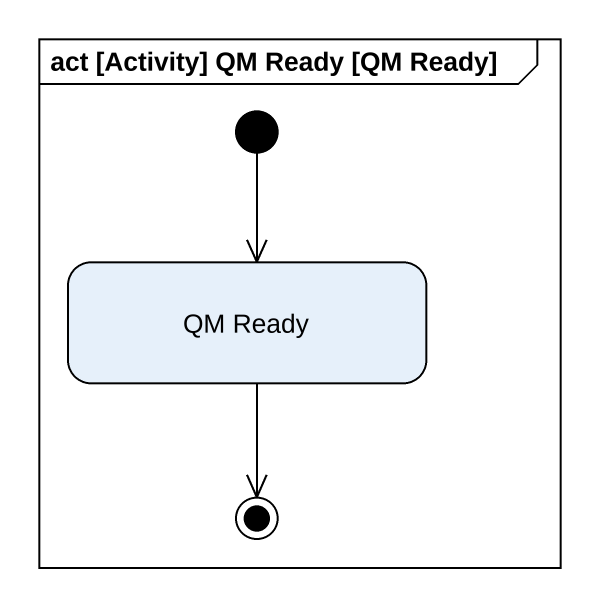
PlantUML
@startuml
mainframe act [Activity] QM Ready [QM Ready]
hide empty description
state "QM Ready" as QM_Ready
[*] --> QM_Ready
QM_Ready --> [*]
@enduml
